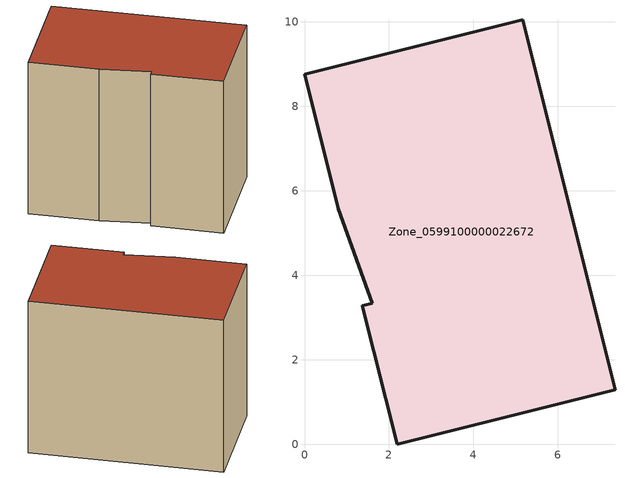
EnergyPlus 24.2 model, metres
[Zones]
Zone_0599100000022672
 floor ground (C_G): 0.8,5.58 0,8.76 5.16,10.05 7.35,1.28 2.19,0 1.37,3.28 1.6,3.34 z0
 wall outside (C_F): 2.19,0 7.35,1.28 5.16,10.05 0,8.76 0.8,5.58 1.6,3.34 1.37,3.28 2.19,0 z0:7.85
 roof outside (C_R): 0,8.76 0.8,5.58 1.6,3.34 1.37,3.28 2.19,0 7.35,1.28 5.16,10.05 z7.85
[BUILDING]
Pand.0599100000022672: North Axis=0; Terrain=City; Loads Convergence Tolerance Value=0.04; Temperature Convergence Tolerance Value=0.4; Solar Distribution=FullExterior; Maximum Number of Warmup Days=25; Minimum Number of Warmup Days=1
[Site:Location]
Rotterdam.The.Hague.AP_ZH_NLD Design_Conditions: Latitude=51.96; Longitude=4.45; Time Zone=1; Elevation=-4.5
[SITE:GROUNDTEMPERATURE:BUILDINGSURFACE]
18, 18, 18, 18, 18, 18, 18, 18, 18, 18, 18, 18
[MATERIAL] Thermal Absorptance=0.9; Solar Absorptance=0.7; Visible Absorptance=0.7
Name | Roughness | Thickness | Conductivity | Density | Specific Heat
G.TC.1975-1991 | MediumSmooth | 0.15 | 0.288461 | 540 | 1210
F.TC.1975-1991 | Rough | 0.3 | 0.230769 | 1920 | 840
R.TC.1975-1991 | MediumRough | 0.2 | 0.153846 | 1500 | 1000
[CONSTRUCTION]
C_G: G.TC.1975-1991
C_F: F.TC.1975-1991
C_R: R.TC.1975-1991
[ZONE]
Zone_0599100000022672: Type=1; Multiplier=1; Ceiling Height=Autocalculate; Volume=Autocalculate; Floor Area=autocalculate; Part of Total Floor Area=Yes
[ZONEINFILTRATION:DESIGNFLOWRATE]
Infil_Zone_0599100000022672: Zone or ZoneList or Space or SpaceList=Zone_0599100000022672; Schedule=AlwaysOn; Design Flow Rate Calculation Method=Flow/Area; Flow Rate per Floor Area=0.003; Constant Term Coefficient=1; Temperature Term Coefficient=0; Velocity Term Coefficient=0; Velocity Squared Term Coefficient=0
[HVACTEMPLATE:ZONE:IDEALLOADSAIRSYSTEM]
Zone_0599100000022672: Maximum Heating Supply Air Temperature=50; Minimum Cooling Supply Air Temperature=13; Maximum Heating Supply Air Humidity Ratio=0.0156; Minimum Cooling Supply Air Humidity Ratio=0.0077; Heating Limit=NoLimit; Cooling Limit=NoLimit; Dehumidification Control Type=ConstantSensibleHeatRatio; Cooling Sensible Heat Ratio=0.7; Dehumidification Setpoint=60; Humidification Control Type=None; Humidification Setpoint=30; Outdoor Air Method=None; Outdoor Air Flow Rate per Person=0.00944; Outdoor Air Flow Rate per Zone Floor Area=0; Outdoor Air Flow Rate per Zone=0; Demand Controlled Ventilation Type=None; Outdoor Air Economizer Type=NoEconomizer; Heat Recovery Type=None; Sensible Heat Recovery Effectiveness=0.7; Latent Heat Recovery Effectiveness=0.65
[ZONECONTROL:THERMOSTAT]
ThermostatControl_Zone_0599100000022672: Zone or ZoneList=Zone_0599100000022672; Control Type Schedule=DualSetpointControlType; Control 1=Thermostat_Zone_0599100000022672; Temperature Difference Between Cutout And Setpoint=0
[THERMOSTATSETPOINT:DUALSETPOINT]
Thermostat_Zone_0599100000022672: Heating Setpoint Temperature Schedule=HeatingSetpoint_Zone_0599100000022672; Cooling Setpoint Temperature Schedule=CoolingSetpoint_Zone_0599100000022672
[SCHEDULE:COMPACT]
HeatingSetpoint_Zone_0599100000022672: Through: 12/31, For: AllDays, Until: 24:00, 21
CoolingSetpoint_Zone_0599100000022672: Through: 12/31, For: AllDays, Until: 24:00, 24
DualSetpointControlType: Through: 12/31, For: AllDays, Until: 24:00, 4
AlwaysOn: Through: 12/31, For: AllDays, Until: 24:00, 1
